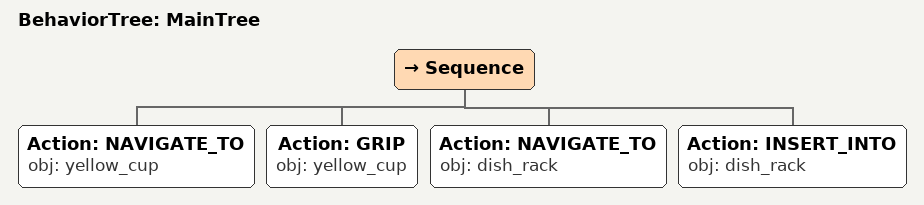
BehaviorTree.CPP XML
<root main_tree_to_execute="MainTree">
  <BehaviorTree ID="MainTree">
    <Sequence>
      <!-- Navigate to yellow_cup -->
      <Action ID="NAVIGATE_TO" obj="yellow_cup" />
      <!-- Grip yellow_cup -->
      <Action ID="GRIP" obj="yellow_cup" />
      <!-- Navigate to dish_rack -->
      <Action ID="NAVIGATE_TO" obj="dish_rack" />
      <!-- Insert into dish_rack -->
      <Action ID="INSERT_INTO" obj="dish_rack" />
    </Sequence>
  </BehaviorTree>
</root>
